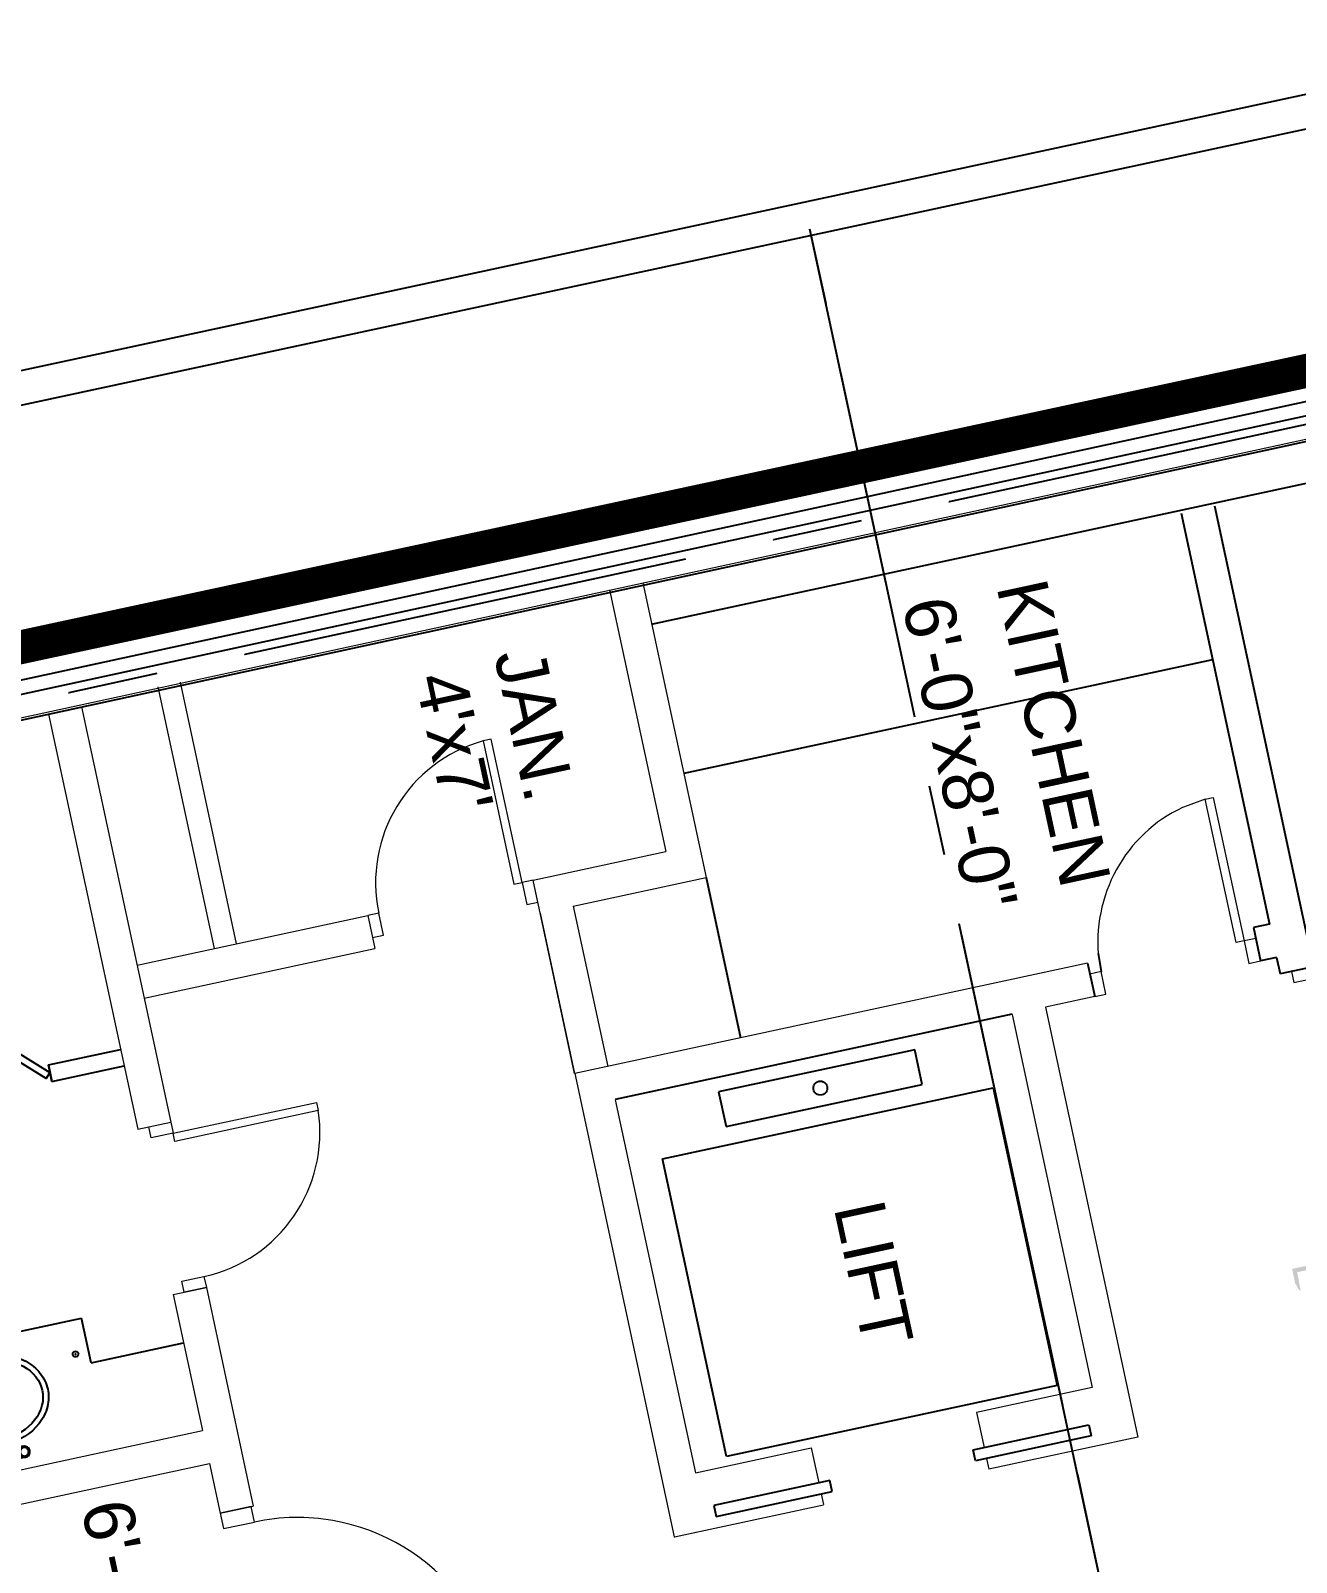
# Model space of a CAD drawing. Header units: inches. Extents: x -48022 to 80112, y -8164 to 5118.
# Drawn here: x 63594.5 to 63819.1, y 1774.5 to 2046.3 of the extents above; entities that cross this region are included whole.
import ezdxf
from ezdxf.enums import TextEntityAlignment as Align
from ezdxf.xclip import XClip

# ---------------------------------------------------------------- set-up
doc = ezdxf.new("R2010")
doc.units = ezdxf.units.IN
doc.header["$LTSCALE"] = 10
doc.header["$XCLIPFRAME"] = 0
doc.header["$PDMODE"] = 32
doc.linetypes.add('Amconstr', pattern=[9999, 9999, 0])
doc.linetypes.add('CENTER', pattern=[2, 1.25, -0.25, 0.25, -0.25])
for name, color, linetype in [('1_DIM', 1, 'Continuous'), ('A-FITT-P', 1, 'Continuous'), ('A-PLASTER', 1, 'Continuous'), ('A-TEXT-P', 3, 'Continuous'), ('FURN', 6, 'Continuous'), ('GC', 3, 'Continuous'), ('Plot Boundary', 1, 'Continuous'), ('ROAD CL', 251, 'CENTER'), ('roads & footpath', 161, 'Continuous'), ('TEXT', 3, 'Continuous'), ('WALL', 4, 'Continuous'), ('WALL HATCH EXIST', 253, 'Continuous')]:
    doc.layers.add(name, color=color, linetype=linetype)
doc.layers.add('A-DOOR', color=2, linetype='Continuous', lineweight=20)
doc.layers.add('A-DOOR-IDEN', color=3, linetype='Continuous', lineweight=20)
doc.styles.add('1by8in-1F', font='arial.ttf', dxfattribs={"height": 6})
doc.styles.get("Standard").update_dxf_attribs({"font": 'sanss___.ttf'})
doc.dimstyles.new('STANDARD_WS', dxfattribs={"dimscale": 180, "dimtxt": 0.18, "dimasz": 0.0625, "dimexe": 0.1875, "dimexo": 0.0625, "dimgap": 0.09375, "dimtad": 0, "dimdec": 0, "dimzin": 3, "dimdsep": 46, "dimlunit": 4, "dimtxsty": 'Standard', "dimblk": 'DOT', "dimcen": 0.09375, "dimadec": 3, "dimazin": 0, "dimtfac": 1, "dimtdec": 0, "dimtofl": 0, "dimtmove": 1, "dimatfit": 3, "dimldrblk": 'CLOSED', "dimfxl": 0, "dimfrac": 2, "dimtolj": 1, "dimtzin": 3, "dimarcsym": 0})

# ---------------------------------------------------------------- blocks, each defined once
blk = doc.blocks.new('Wb2')
at = {"layer": 'A-FITT-P', "color": 0, "linetype": 'ByBlock'}
for p, q in [((-0.79, 7.73), (-3.13, 7.73)), ((-2.19, 5.73), (-3.13, 5.73)), ((-0.65, 5.62), (-0.54, 3.03)), ((0.65, 5.62), (0.54, 3.03)), ((3.13, 7.73), (0.79, 7.73)), ((3.13, 5.73), (2.19, 5.73)), ((-0.69, 4.29), (-0.59, 1.89)), ((0.69, 4.29), (0.59, 1.89)), ((-0.04, 2.56), (0.04, 2.56))]:
    blk.add_line(p, q, dxfattribs=at)
blk.add_lwpolyline([(1.28, 6.72), (0.64, 7.83), (-0.64, 7.83), (-1.28, 6.72), (-0.64, 5.61), (0.64, 5.61)], close=True, dxfattribs=at)
for points in [[(0, -11.25, 0.084101), (3.71, -10.62, 0.091322), (6.72, -8.91, 0.103814), (8.8, -6.24, 0.114782), (9.5, -3.25, 0.114782), (8.8, -0.26, 0.103814), (6.72, 2.4, 0.091322), (3.71, 4.12, 0.084101), (0, 4.75, 0.084101), (-3.71, 4.12, 0.091322), (-6.72, 2.4, 0.103814), (-8.8, -0.26, 0.114782), (-9.5, -3.25, 0.114782), (-8.8, -6.24, 0.103814), (-6.72, -8.91, 0.091322), (-3.71, -10.62, 0.084101)], [(0, -10.25, 0.084101), (3.38, -9.68, 0.091322), (6.07, -8.14, 0.103814), (7.91, -5.8, 0.114782), (8.5, -3.25, 0.114782), (7.91, -0.7, 0.103814), (6.07, 1.64, 0.091322), (3.38, 3.18, 0.084101), (0, 3.75, 0.084101), (-3.38, 3.18, 0.091322), (-6.07, 1.64, 0.103814), (-7.91, -0.7, 0.114782), (-8.5, -3.25, 0.114782), (-7.91, -5.8, 0.103814), (-6.07, -8.14, 0.091322), (-3.38, -9.68, 0.084101)]]:
    blk.add_lwpolyline(points, format="xyb", close=True, dxfattribs=at)
for centre, radius in [((-3.13, 6.75), 0.979), ((-3.13, 6.75), 0.897), ((-3.13, 6.75), 0.751), ((0, 6.72), 1.28), ((3.13, 6.75), 0.979), ((3.13, 6.75), 0.897), ((3.13, 6.75), 0.751)]:
    blk.add_circle(centre, radius, dxfattribs=at)
for centre, radius, start, end in [((-2.19, 4.23), 1.5, 2.5319, 90), ((2.19, 4.23), 1.5, 90, 177.4681), ((-0.04, 3.06), 0.5, 182.5319, 270), ((0.04, 3.06), 0.5, 270, 357.4681), ((0, 1.85), 1.01, 128.0549, 51.9451), ((0, 1.85), 0.707, 148.3778, 31.6222), ((0, 1.85), 0.589, 176.0367, 3.9633)]:
    blk.add_arc(centre, radius, start, end, dxfattribs=at)
blk = doc.blocks.new('pdf plan')
at = {"layer": 'TEXT', "linetype": 'Amconstr', "lineweight": 25}
blk.add_hatch(color=250, dxfattribs=at).paths.add_polyline_path([(204.399, 401.854), (204.001, 401.854), (203.999, 400.678), (204.546, 400.677), (204.579, 400.71), (204.645, 400.71), (204.662, 400.726), (204.695, 400.726), (204.745, 400.759), (204.762, 400.759), (204.811, 400.809), (204.148, 400.827), (204.15, 401.722), (204.813, 401.72), (204.763, 401.77), (204.747, 401.787), (204.697, 401.803), (204.681, 401.804), (204.647, 401.82), (204.598, 401.82), (204.581, 401.853), (204.449, 401.854)])
at = {"color": 250, "linetype": 'Continuous', "lineweight": -2}
blk.add_line((191.925, 396.439), (192.555, 396.405), dxfattribs=at)
at = {"color": 250, "linetype": 'Continuous', "lineweight": 9}
for p, q in [((208.164, 388.96), (208.542, 388.959)), ((208.153, 383.114), (208.531, 383.113))]:
    blk.add_line(p, q, dxfattribs=at)
at = {"color": 250, "linetype": 'Continuous', "lineweight": -2}
for points in [[(173.815, 344.213), (173.815, 439.946), (173.815, 439.946)], [(174.79, 345.189), (174.79, 438.987), (174.79, 438.987)], [(175.27, 345.685), (175.27, 438.491), (175.27, 438.491)], [(176.147, 437.631), (176.147, 346.545), (176.147, 346.545)], [(159.011, 358.818), (159.011, 413.697), (159.011, 413.697)], [(175.568, 410.274), (175.568, 394.71), (175.568, 394.71)], [(175.568, 391.6), (175.568, 388.491), (175.568, 388.491)], [(175.568, 385.381), (175.568, 369.784), (175.568, 369.784)], [(175.568, 366.674), (175.568, 363.565), (175.568, 363.565)]]:
    blk.add_lwpolyline(points, dxfattribs=at)
at = {"color": 250, "linetype": 'Continuous', "lineweight": 13}
blk.add_lwpolyline([(176.064, 346.463), (176.064, 437.73), (176.064, 437.73)], dxfattribs=at)
at = {"layer": 'A-DOOR', "color": 250}
blk.add_line((187.491, 401.187), (187.573, 400.557), dxfattribs=at)
for points in [[(193.942, 402.833), (194.332, 402.832), (194.334, 403.612), (193.944, 403.612)], [(192.564, 401.46), (192.563, 401.178), (187.491, 401.187), (187.492, 401.469)], [(192.564, 401.875), (192.564, 401.46), (193.359, 401.459), (193.36, 401.873)], [(192.555, 396.405), (192.554, 396.007), (193.35, 396.006), (193.35, 396.403)], [(186.078, 377.487), (186.079, 377.877), (185.3, 377.878), (185.299, 377.488)], [(185.299, 377.488), (180.232, 377.497), (180.232, 377.205), (185.298, 377.196)], [(186.069, 372.031), (186.069, 372.42), (185.29, 372.422), (185.289, 372.032)], [(191.215, 363.862), (191.224, 368.928), (191.516, 368.927), (191.507, 363.861)], [(191.213, 363.082), (190.823, 363.083), (190.825, 363.862), (191.215, 363.862)], [(196.669, 363.073), (196.28, 363.073), (196.281, 363.853), (196.671, 363.852)], [(204.402, 362.669), (204.948, 362.668), (204.949, 363.759), (204.404, 363.76)]]:
    blk.add_lwpolyline(points, close=True, dxfattribs=at)
for centre, radius, start, end in [((185.306, 377.504), 5.082, 183.3764, 269.8246), ((212.065, 363.738), 7.115, 93.3764, 179.8246), ((191.199, 363.855), 5.082, 359.9737, 86.4219)]:
    blk.add_arc(centre, radius, start, end, dxfattribs=at)
blk.add_open_spline([(187.573, 400.557), (187.934, 398.419), (189.754, 396.725), (191.925, 396.439)], degree=3, dxfattribs=at)
at = {"layer": 'A-DOOR-IDEN', "color": 250, "linetype": 'Continuous', "lineweight": -2}
blk.add_lwpolyline([(188.265, 360.137), (188.435, 359.969), (184.805, 356.194), (184.618, 356.361)], close=True, dxfattribs=at)
at = {"layer": 'A-PLASTER', "color": 250}
blk.add_line((177.516, 383.758), (177.612, 438.608), dxfattribs=at)
at = {"layer": 'FURN', "color": 250, "linetype": 'Amconstr', "lineweight": 25}
for p, q in [((187.996, 360.145), (188.001, 362.698)), ((188.581, 360.144), (188.585, 362.697)), ((187.996, 360.145), (188.581, 360.144)), ((188.581, 360.144), (187.996, 360.145))]:
    blk.add_line(p, q, dxfattribs=at)
for points in [[(208.17, 392.667), (208.163, 388.57), (207.773, 388.571), (207.78, 392.667), (208.17, 392.667)], [(208.147, 379.407), (208.154, 383.504), (207.764, 383.505), (207.757, 379.408), (208.147, 379.407)]]:
    blk.add_lwpolyline(points, dxfattribs=at)
for points in [[(206.197, 380.19), (195.665, 380.209), (195.686, 391.909), (206.217, 391.891)], [(193.816, 382.594), (195.04, 382.592), (195.052, 389.529), (193.828, 389.531)]]:
    blk.add_lwpolyline(points, close=True, dxfattribs=at)
blk.add_circle((194.434, 386.061), 0.24, dxfattribs=at)
at = {"layer": 'GC', "color": 250, "linetype": 'Amconstr', "lineweight": 25}
for p, q in [((186.479, 383.742), (192.151, 383.732)), ((198.369, 359.405), (198.375, 362.68)), ((196.774, 346.475), (196.797, 359.408)), ((198.369, 359.405), (196.797, 359.408))]:
    blk.add_line(p, q, dxfattribs=at)
blk.add_lwpolyline([(182.836, 402.455), (182.803, 383.749), (182.803, 383.749)], dxfattribs=at)
blk.add_point((197.965, 358.944), dxfattribs=at)
at = {"layer": 'Plot Boundary', "color": 5, "linetype": 'ByBlock'}
blk.add_lwpolyline([(173.816, 439.924), (484.814, 439.377), (484.645, 343.505), (173.647, 344.053)], close=True, dxfattribs=at)
at = {"layer": 'ROAD CL', "ltscale": 5}
blk.add_lwpolyline([(704.059, 239.558), (552.829, 391.321), (159.011, 392.014)], dxfattribs=at)
at = {"layer": 'WALL', "color": 250, "linetype": 'Amconstr', "lineweight": 25}
blk.add_line((193.944, 403.612), (193.942, 402.436), dxfattribs=at)
at = {"layer": 'WALL', "color": 250, "linetype": 'Continuous', "lineweight": 9}
for p, q in [((206.536, 388.963), (207.774, 388.961)), ((176.054, 383.76), (186.479, 383.742)), ((186.471, 379.045), (186.479, 383.742)), ((206.526, 383.117), (207.764, 383.115)), ((208.546, 383.113), (208.537, 377.84)), ((176.052, 382.591), (185.308, 382.575)), ((185.3, 377.878), (185.308, 382.575)), ((186.471, 379.045), (192.143, 379.035)), ((192.141, 377.866), (185.3, 377.878)), ((186.469, 377.876), (192.141, 377.866)), ((185.275, 363.872), (185.289, 372.032)), ((185.289, 372.032), (186.458, 372.03)), ((186.444, 363.87), (186.458, 372.03)), ((176.025, 367.396), (185.281, 367.38)), ((176.024, 366.616), (185.28, 366.6)), ((176.142, 363.888), (190.825, 363.862)), ((190.823, 362.693), (190.825, 363.862)), ((196.669, 362.683), (196.671, 363.852)), ((196.671, 363.852), (204.404, 363.838)), ((204.402, 362.669), (204.404, 363.838)), ((176.142, 362.719), (190.823, 362.693)), ((196.669, 362.683), (201.479, 362.674)), ((201.451, 346.467), (201.479, 362.674)), ((202.627, 350.752), (202.648, 362.672)), ((202.648, 362.672), (204.402, 362.669))]:
    blk.add_line(p, q, dxfattribs=at)
at = {"layer": 'WALL', "color": 250, "linetype": 'Amconstr', "lineweight": 25}
for points in [[(177.65, 403.641), (193.944, 403.612)], [(177.648, 402.464), (192.184, 402.439)], [(192.184, 402.439), (192.183, 401.875), (192.183, 401.875)], [(193.361, 402.437), (193.36, 401.873), (193.36, 401.873)], [(193.361, 402.437), (193.942, 402.436)], [(192.183, 401.875), (193.36, 401.873), (193.36, 401.873)], [(192.173, 396.008), (193.35, 396.006), (193.35, 396.006)], [(193.345, 393.083), (193.32, 379.044)]]:
    blk.add_lwpolyline(points, dxfattribs=at)
at = {"layer": 'WALL', "color": 250, "linetype": 'Continuous', "lineweight": 9}
for points in [[(192.173, 396.008), (192.141, 377.869), (208.522, 377.84), (208.522, 377.84)], [(193.35, 396.006), (193.347, 394.259), (208.551, 394.233), (208.551, 394.233)], [(208.551, 394.233), (208.542, 388.959)], [(193.35, 393.083), (206.543, 393.059)], [(206.543, 393.059), (206.536, 388.963)], [(206.518, 379.02), (206.526, 383.117)], [(193.325, 379.044), (206.518, 379.02)]]:
    blk.add_lwpolyline(points, dxfattribs=at)
at = {"layer": 'WALL HATCH EXIST', "color": 250, "linetype": 'Amconstr', "lineweight": 25}
for p, q in [((208.523, 378.62), (208.538, 378.62)), ((208.522, 377.84), (208.537, 377.84))]:
    blk.add_line(p, q, dxfattribs=at)
at = {"layer": 'A-FITT-P', "color": 250, "xscale": -0.1948611713430317, "yscale": 0.1948611713430317, "zscale": 0.1948611713430317, "rotation": 269.8991434782309}
blk.add_blockref('Wb2', (199.575, 355.895), dxfattribs=at)
at = {"layer": 'A-TEXT-P', "color": 250, "style": '1by8in-1F'}
for s, height, p in [('KITCHEN', 1.7538, (184.149, 396.552)), ('6\'-0"x8\'-0"', 1.75375, (184.144, 393.237)), ('LIFT', 1.7538, (201.086, 386.507)), ('JAN.', 1.7538, (180.058, 379.076)), ("4'x7'", 1.7538, (180.053, 376.232)), ('6\'-0"x7\'-0"', 1.75375, (208.634, 358.876))]:
    blk.add_text(s, height=height, rotation=359.8991, dxfattribs=at).set_placement(p, align=Align.MIDDLE_CENTER)
blk = doc.blocks.new('_Dot')
at = {"color": 0, "linetype": 'ByBlock', "lineweight": -2}
blk.add_line((-0.5, 0), (-1, 0), dxfattribs=at)
at = {"color": 0, "linetype": 'ByBlock', "const_width": 0.5}
blk.add_lwpolyline([(-0.25, 0, 1), (0.25, 0, 1)], format="xyb", close=True, dxfattribs=at)
blk = doc.blocks.new('*D201')
at = {"layer": '1_DIM', "color": 0, "lineweight": -2, "transparency": 16777216}
blk.add_line((66319.12, -277.29), (66319.12, 641.74), dxfattribs=at)
for start, end in [(90.060638, 95.578407), (96.552079, 102.069847)]:
    blk.add_arc((66319.12, -10021.85), 10629.84, start, end, dxfattribs=at)
at = {"layer": 'Defpoints', "color": 0, "transparency": 16777216}
for p in [(63731.75, 2015.89), (65569.57, 581.53), (64150.66, 66.92), (66319.12, -288.54), (66319.12, -1080.54)]:
    blk.add_point(p, dxfattribs=at)
at = {"layer": '1_DIM', "color": 0, "lineweight": -2, "transparency": 16777216, "xscale": 11.25, "yscale": 11.25, "zscale": 11.25}
for p, rotation in [((66319.12, 607.99), 0.03031924790928877), ((64085.38, 370.64), 192.1001664814439)]:
    blk.add_blockref('_Dot', p, dxfattribs=dict(at, rotation=rotation))
at = {"layer": '1_DIM', "color": 0, "transparency": 16777216, "insert": (65195.96, 548.48), "char_height": 32.4, "attachment_point": 5, "rotation": 6.0652}
blk.add_mtext('\\A1;12.130°', dxfattribs=at)
blk = doc.blocks.new('_Closed')
at = {"color": 0, "linetype": 'ByBlock', "lineweight": -2}
for p, q in [((-1, 0.167), (0, 0)), ((-1, 0.167), (-1, -0.167)), ((0, 0), (-1, -0.167)), ((0, 0), (-1, 0))]:
    blk.add_line(p, q, dxfattribs=at)

msp = doc.modelspace()

# ---------------------------------------------------------------- linework, layer by layer
at = {"layer": 'Plot Boundary', "color": 0, "linetype": 'ByBlock', "const_width": 6}
msp.add_lwpolyline([(63982.35, 2020.65), (64317.73, 460.29), (63836.71, 356.9), (63501.33, 1917.26)], close=True, dxfattribs=at)
at = {"layer": 'ROAD CL', "color": 1, "ltscale": 5}
msp.add_lwpolyline([(63575.07, -823.84), (64150.66, 66.92), (63731.75, 2015.89)], dxfattribs=at)
at = {"layer": 'roads & footpath'}
for points in [[(56078.48, 46, -0.086639), (62399.14, 558.59, 0.506158), (62568.08, 749.13), (62123.01, 2819.8, -1), (63096.78, 3029.1), (63639.63, 503.45, 0.307294), (63767.91, 380.84, -0.000207), (63783.02, 378.3), (63521.23, 1596.28), (63424.24, 1575.43), (63347.33, 1933.26), (64019.19, 2077.67), (64409.6, 261.27, -0.003337), (64650.59, 210.27, -0.016564), (65835.53, -90.25, 0.206371)], [(56080.17, 40.24, -0.086636), (62398.59, 552.61, 0.506158), (62573.95, 750.39), (62128.88, 2821.06, -1), (63090.91, 3027.84), (63633.77, 502.19, 0.307294), (63766.92, 374.92, -0.000327), (63790.74, 370.9), (63525.83, 1603.41), (63428.85, 1582.56), (63354.46, 1928.66), (64014.58, 2070.54), (64404.56, 256.18, -0.00339), (64649.3, 204.4, -0.016564), (65833.86, -96.02, 0.206371)]]:
    msp.add_lwpolyline(points, format="xyb", dxfattribs=at)

# ---------------------------------------------------------------- block references
at = {"linetype": 'Amconstr', "lineweight": 25}
ref = msp.add_blockref('pdf plan', (61586.99, 2414.1), dxfattribs=dict(at, xscale=5.131858713091743, yscale=5.131858713091743, zscale=5.131858713091743, rotation=282.2313422511228))
XClip(ref).set_block_clipping_path([(164.4791717222, 449.2939431408), (576.659918646, 448.5683895352), (739.282937211, 285.3718372324), (658.1213050436, 204.4954374036), (528.9983881636, 334.0737409183), (235.5965602188, 334.5902103453), (235.5625337246, 315.2600524106), (164.2434555072, 315.3855939715)])

# ---------------------------------------------------------------- dimensions: what is measured, and where the dimension line sits
at = {"layer": '1_DIM'}
dim = msp.add_angular_dim_2l(base=(65569.5702, 581.5268), line1=((64150.6587, 66.9208), (63731.7517, 2015.8874)), line2=((66319.12, -1080.5431), (66319.12, -288.5431)), dimstyle='STANDARD_WS', dxfattribs=at)
dim.commit()
dim.dimension.update_dxf_attribs({"geometry": '*D201', "text_midpoint": (65195.9619, 548.4831)})

doc.saveas('drawing.dxf')
